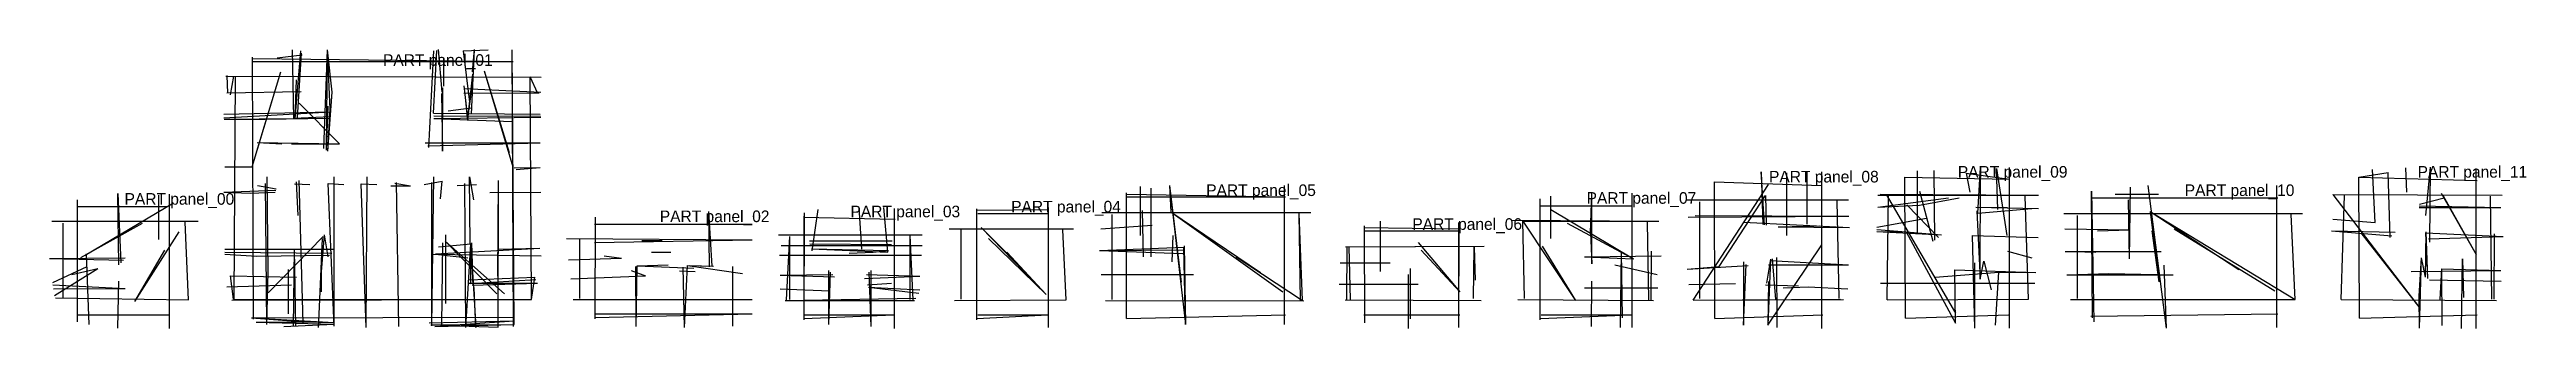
# Model space of a CAD drawing. Header units: millimetres. Extents: x 0 to 2559, y 1 to 290.
import ezdxf

# ---------------------------------------------------------------- set-up
doc = ezdxf.new("R2010")
doc.units = ezdxf.units.MM
for name, color, linetype in [('PANEL_00', 7, 'Continuous'), ('PANEL_00_LBL', 3, 'Continuous'), ('PANEL_01', 7, 'Continuous'), ('PANEL_01_LBL', 3, 'Continuous'), ('PANEL_02', 7, 'Continuous'), ('PANEL_02_LBL', 3, 'Continuous'), ('PANEL_03', 7, 'Continuous'), ('PANEL_03_LBL', 3, 'Continuous'), ('PANEL_04', 7, 'Continuous'), ('PANEL_04_LBL', 3, 'Continuous'), ('PANEL_05', 7, 'Continuous'), ('PANEL_05_LBL', 3, 'Continuous'), ('PANEL_06', 7, 'Continuous'), ('PANEL_06_LBL', 3, 'Continuous'), ('PANEL_07', 7, 'Continuous'), ('PANEL_07_LBL', 3, 'Continuous'), ('PANEL_08', 7, 'Continuous'), ('PANEL_08_LBL', 3, 'Continuous'), ('PANEL_09', 7, 'Continuous'), ('PANEL_09_LBL', 3, 'Continuous'), ('PANEL_10', 7, 'Continuous'), ('PANEL_10_LBL', 3, 'Continuous'), ('PANEL_11', 7, 'Continuous'), ('PANEL_11_LBL', 3, 'Continuous')]:
    doc.layers.add(name, color=color, linetype=linetype)

msp = doc.modelspace()

# ---------------------------------------------------------------- linework, layer by layer
at = {"layer": 'PANEL_00'}
for p, q in [((29, 8), (29, 134)), ((29, 8), (29, 134)), ((36.8, 77), (128, 131)), ((71.5, 67), (70.5, 140.5)), ((70.5, 140.5), (73.7, 69)), ((113, 93), (113, 139)), ((113, 93), (113, 139)), ((124, 1), (124, 140)), ((124, 1), (124, 140)), ((2.5, 112), (153.5, 112)), ((2.5, 112), (153.5, 112)), ((14, 32), (14, 110)), ((14, 32), (14, 110)), ((29, 127), (122, 127)), ((29, 127), (122, 127)), ((32.5, 74.5), (96, 110)), ((143.5, 30.5), (140, 111)), ((143.5, 30.5), (140, 111)), ((41, 5), (38.3, 78.3)), ((41, 5), (38.3, 78.3)), ((88, 29), (134, 101)), ((88, 29), (119, 82)), ((0, 73.5), (78, 74)), ((0, 73.5), (76.3, 71.7)), ((3.5, 48.5), (39, 65)), ((5.2, 35), (50, 63)), ((23, 57), (50, 63)), ((3.3, 46.3), (78, 42.5)), ((4, 42), (78, 42.5)), ((6, 32.7), (143.5, 30.5)), ((6, 32.7), (143.5, 30.5)), ((70.5, 1.5), (71.5, 50)), ((70.5, 1.5), (71.5, 50)), ((29.5, 15), (124, 15)), ((29.5, 15), (124, 15))]:
    msp.add_line(p, q, dxfattribs=at)
at = {"layer": 'PANEL_01'}
for p, q in [((210.8, 10.6), (209.7, 281.7)), ((210.8, 10.6), (209.7, 281.7)), ((235, 281), (261, 284)), ((252.4, 218.4), (251, 289)), ((252.4, 218.4), (251, 289)), ((253.7, 217.7), (259.5, 288)), ((256.3, 218.7), (260.3, 285.7)), ((283.3, 187), (287.2, 289.2)), ((286.3, 185.5), (287.2, 289.2)), ((290.3, 220.2), (287.2, 289.2)), ((292, 245.5), (287.2, 289.2)), ((392, 188), (397, 288)), ((396.7, 223.7), (400, 288.3)), ((405.7, 245.3), (402, 289.5)), ((427.5, 288), (453, 289)), ((427.5, 288), (434, 235)), ((436, 222.8), (439, 289.5)), ((437, 266.5), (439, 289.5)), ((480, 5.2), (478, 289)), ((479.5, 3), (478, 289)), ((182, 262), (508, 261)), ((182, 262), (508, 261)), ((184.2, 244.2), (183.5, 262.5)), ((187, 242.5), (190.5, 262)), ((190.8, 31.2), (192, 261.3)), ((190.8, 31.2), (192, 261.3)), ((209.5, 168), (239, 266.5)), ((210.2, 280.2), (479, 277)), ((210.5, 277), (479, 277)), ((213, 181), (239, 266.5)), ((253.7, 217.7), (255, 258)), ((407, 280), (407, 251.5)), ((432.2, 217.8), (437.3, 264)), ((432.2, 217.8), (438, 261.5)), ((449, 267.5), (478.5, 168)), ((449, 267.5), (475, 183)), ((498, 31), (496.7, 261.3)), ((498, 31), (496.7, 261.3)), ((504.5, 244), (496.7, 261.3)), ((183, 244.7), (260, 246)), ((183, 244.7), (260, 246)), ((258, 234), (299.7, 192)), ((286.3, 185.5), (287.7, 231)), ((287.4, 184.2), (292, 245.5)), ((405, 244), (406, 184.5)), ((406, 184.5), (406.3, 250)), ((428, 252), (432, 216.2)), ((428, 249.3), (507.5, 245.5)), ((428, 244.3), (505.7, 244.7)), ((432, 216.2), (429.7, 239.7)), ((180, 222.5), (290.3, 225.2)), ((180.2, 219), (290.3, 225.2)), ((180.3, 217.3), (288.8, 218.5)), ((180.3, 217.3), (222.5, 217.5)), ((222.5, 217.5), (288.8, 218.5)), ((252.4, 218.4), (290.3, 220.2)), ((287.4, 184.2), (290, 228)), ((287.4, 184.2), (290, 228)), ((396.7, 223.7), (507, 222.5)), ((397, 220.8), (507.3, 220.7)), ((397, 218.3), (507.5, 219.5)), ((397, 218.3), (478, 215)), ((412, 226), (435.7, 229.3)), ((214.5, 193.5), (299.7, 192)), ((214.5, 193.5), (240, 192)), ((250, 192), (299.7, 192)), ((388, 193), (507, 193)), ((390.7, 190), (507, 193)), ((181, 168), (209.5, 168)), ((226, 59.5), (225, 158)), ((262, 7), (258, 154)), ((294.2, 3.5), (294, 158)), ((327, 2), (328, 158)), ((395, 3.8), (397, 158)), ((434.7, 88.3), (434, 158)), ((434, 158), (438, 134)), ((463, 55), (464, 154)), ((463.5, 2.5), (464, 154)), ((480, 167), (507, 167.5)), ((482, 165.5), (507, 167.5)), ((180, 142), (233.7, 144)), ((180, 142), (207.5, 141)), ((207.5, 141), (233, 142)), ((215, 149), (234, 145.5)), ((224.5, 5), (223, 151)), ((253, 150.5), (269, 150)), ((257, 118), (255, 152.7)), ((294.2, 3.5), (288, 151)), ((288, 151), (304, 150)), ((327, 2), (322, 150.5)), ((322, 150.5), (338, 150)), ((352.5, 148.5), (373, 148.5)), ((356.8, 151.2), (373, 148.5)), ((361, 3), (358.3, 152)), ((361, 3), (358.3, 152)), ((387, 150), (405.5, 153.5)), ((395, 3.8), (395, 152)), ((404, 135), (405.5, 153.5)), ((421, 149), (441, 150)), ((430, 2), (429, 151)), ((455, 141.5), (507.5, 142)), ((455, 141.5), (507.5, 142)), ((181, 83), (294, 83)), ((181, 80), (291.5, 79)), ((181, 78), (214.3, 75.7)), ((226, 38), (282.8, 96)), ((252, 3), (253, 83)), ((254.3, 3), (253, 83)), ((279, 23.5), (282, 94)), ((281, 59.5), (284, 97.7)), ((287.7, 75), (284, 97.7)), ((396.3, 77.7), (508, 76)), ((396.3, 77.7), (508, 76)), ((398.6, 78.2), (506.5, 84)), ((401.7, 85.3), (435.3, 88.7)), ((402, 77.5), (432, 74)), ((405.3, 4.3), (406.2, 89.5)), ((408.7, 91.3), (470, 37)), ((408.7, 91.3), (462, 37)), ((409, 98), (409, 50)), ((430, 2), (435.3, 88.7)), ((435.3, 88.7), (440.5, 2)), ((435.4, 47.6), (435.3, 88.7)), ((435.3, 88.7), (437.3, 45.7)), ((436, 89.5), (437.3, 45.7)), ((463, 83), (506.5, 84)), ((187, 55.3), (255, 54)), ((190.2, 31.2), (187, 55.3)), ((190.2, 31.2), (187, 55.3)), ((214.3, 75.7), (289.2, 76.8)), ((214.3, 75.7), (289.2, 76.8)), ((224.5, 5), (226, 59.5)), ((247, 16), (247, 62)), ((281, 39), (281, 59.5)), ((434, 51.3), (501.5, 54.2)), ((435.4, 47.6), (502.5, 51.5)), ((498, 31), (501.5, 54.2)), ((498, 31), (501.5, 54.2)), ((183, 44), (250, 46)), ((188.2, 30.2), (498, 31)), ((190.2, 31.2), (498, 31)), ((409, 50), (409, 27)), ((433.5, 48), (504.3, 48)), ((436.6, 45.9), (504.3, 48)), ((440.5, 2), (438.8, 43.5)), ((208.7, 12.2), (480, 12.8)), ((208.7, 12.2), (480, 12.8)), ((208.7, 12.2), (263.5, 8)), ((208.7, 12.2), (294, 7.2)), ((213.5, 7.5), (263.5, 8)), ((213.5, 7.5), (293.7, 5.5)), ((242, 3), (293.7, 5.5)), ((263.5, 8), (294, 7.2)), ((278, 2), (279, 23.5)), ((392.3, 7), (480.1, 8.9)), ((393.8, 4.8), (463.5, 2.5)), ((394.5, 4.8), (480, 5.2)), ((398, 3.2), (480, 5.2)), ((409, 4), (480.1, 8.9))]:
    msp.add_line(p, q, dxfattribs=at)
at = {"layer": 'PANEL_02'}
for p, q in [((563, 109), (726, 109)), ((563, 109), (726, 109)), ((563.7, 11), (564, 116)), ((563.7, 11), (564, 116)), ((681.7, 64.7), (681, 122)), ((684.6, 65.6), (681, 122)), ((534, 94), (726, 92.7)), ((534, 94), (726, 92.7)), ((548, 32), (548, 93)), ((548, 32), (548, 93)), ((563, 90), (726, 92.7)), ((612, 92), (633, 92)), ((622, 80), (642, 80)), ((536, 72), (591, 73.7)), ((536, 72), (591, 73.7)), ((538.5, 52.5), (615.7, 55.3)), ((538.5, 52.5), (615.7, 55.3)), ((573, 76), (591, 73.7)), ((601, 61), (615.7, 55.3)), ((606, 3), (605.7, 65)), ((606, 3), (607.2, 65.7)), ((607.2, 65.7), (639.3, 67)), ((607.2, 65.7), (639.3, 67)), ((607.2, 65.7), (639.3, 67)), ((607.2, 65.7), (665.8, 63.5)), ((651, 60.5), (667, 60)), ((656, 2), (654.6, 64.4)), ((656, 2), (659.2, 66)), ((659.2, 66), (716, 58)), ((659.2, 66), (684.6, 65.6)), ((661.2, 66), (685.8, 65.5)), ((661.2, 66), (685.8, 65.5)), ((706, 3.5), (706, 65)), ((706, 3.5), (706, 65)), ((541, 31), (726, 31)), ((541, 31), (726, 31)), ((563, 16), (726, 16)), ((563.5, 12.5), (726, 16))]:
    msp.add_line(p, q, dxfattribs=at)
at = {"layer": 'PANEL_03'}
for p, q in [((779, 116), (873.5, 114)), ((779, 116), (873.5, 114)), ((779.7, 10), (779.5, 117.2)), ((779.7, 10), (780, 120.5)), ((788, 81.3), (794, 124)), ((836, 126), (839, 83)), ((866, 79.8), (862, 126)), ((866, 79.8), (862, 126)), ((873, 1), (873, 125)), ((873, 1), (873, 125)), ((753, 98), (901.5, 98)), ((753, 98), (901.5, 98)), ((754, 77), (901, 77)), ((754, 77), (901, 77)), ((756, 87), (901.5, 87)), ((756, 87), (901.5, 87)), ((761.5, 30.5), (765, 96)), ((765, 31), (765, 96)), ((785.3, 91.7), (870.7, 91.7)), ((785.3, 91.7), (870.7, 91.7)), ((785.6, 88.4), (869.8, 88)), ((787.2, 83.5), (866, 79.8)), ((787.2, 83.5), (866.8, 81.5)), ((826, 79), (851, 80)), ((851, 80), (866.8, 81.5)), ((889, 31), (889, 97)), ((892.2, 30.5), (889, 97)), ((755, 56), (809.3, 56.7)), ((755, 56), (811, 54.5)), ((805, 5), (805, 61)), ((805, 5), (807, 59.3)), ((842, 52.7), (899, 55)), ((844, 57), (899, 55)), ((849, 3), (846.7, 59.3)), ((849, 3), (849, 61)), ((755, 42), (806, 40)), ((755, 42), (806, 40)), ((760, 30), (895, 32.5)), ((760, 30), (893.7, 30)), ((845, 46.2), (870, 48)), ((846, 43.7), (899, 41)), ((846, 43.7), (898, 37.7)), ((779, 15), (872, 15)), ((779.5, 11.5), (872, 15))]:
    msp.add_line(p, q, dxfattribs=at)
at = {"layer": 'PANEL_04'}
for p, q in [((929.5, 104), (1058, 104)), ((929.5, 104), (1058, 104)), ((942, 31.5), (942, 103)), ((942, 31.5), (942, 103)), ((958, 10), (958, 124.7)), ((958, 10), (958, 124.7)), ((958.5, 123.2), (1031.5, 124.2)), ((959, 120), (1031, 120)), ((962.5, 105.5), (1029.7, 36)), ((962.5, 105.5), (996, 72)), ((1032, 2), (1032, 126)), ((1032, 2), (1032, 126)), ((1050.2, 30.5), (1047, 103)), ((1050.2, 30.5), (1047, 103)), ((970, 94), (1029.7, 36)), ((989, 80), (1029.7, 36)), ((935, 30), (1050.2, 30.5)), ((935, 30), (1050.2, 30.5)), ((958.5, 11.5), (1031, 15)), ((959, 15), (1031, 15))]:
    msp.add_line(p, q, dxfattribs=at)
at = {"layer": 'PANEL_05'}
for p, q in [((1112, 137), (1277, 137)), ((1112.5, 11.5), (1112.7, 141.3)), ((1112.5, 11.5), (1112.7, 141.3)), ((1112.5, 140), (1277, 137)), ((1127, 97), (1127, 148)), ((1138, 75), (1138, 146)), ((1138, 75), (1138, 146)), ((1157, 148.7), (1173.7, 5.3)), ((1157, 148.7), (1169, 49)), ((1157, 148.7), (1158.3, 121.7)), ((1276, 5), (1276, 149)), ((1276, 5), (1276, 149)), ((1086, 104), (1139, 108)), ((1087, 121), (1303, 121)), ((1087, 121), (1303, 121)), ((1098, 31), (1098, 119)), ((1098, 31), (1098, 119)), ((1129, 123), (1130, 75)), ((1158.3, 121.7), (1274, 39)), ((1158.3, 121.7), (1251, 59)), ((1292.3, 30), (1291, 120)), ((1294.6, 30), (1291, 120)), ((1084.8, 81.8), (1172, 85.2)), ((1084.8, 81.8), (1172, 85.2)), ((1084.8, 81.8), (1172, 82.2)), ((1084.8, 81.8), (1171, 78.5)), ((1160, 70), (1161, 97)), ((1173.7, 5.3), (1172, 85.2)), ((1172.2, 86.5), (1173.7, 5.3)), ((1086.5, 57), (1182, 57)), ((1086.5, 57), (1182, 57)), ((1226, 75), (1294.6, 30)), ((1091, 30), (1295.8, 29.5)), ((1091, 30), (1295.8, 29.5)), ((1112.5, 11.5), (1277, 15)), ((1112.5, 11.5), (1277, 15))]:
    msp.add_line(p, q, dxfattribs=at)
at = {"layer": 'PANEL_06'}
for p, q in [((1358.5, 105.5), (1457, 104)), ((1359, 7), (1358.7, 107)), ((1359, 7), (1358.7, 107)), ((1375, 60), (1375, 112)), ((1456, 2), (1456, 110.5)), ((1456, 2), (1456.3, 108)), ((1339, 85.3), (1482, 86)), ((1340.2, 30.5), (1340.5, 85.5)), ((1340.5, 85.5), (1482, 86)), ((1344, 31), (1342.7, 85)), ((1358, 102), (1457, 102)), ((1414, 90), (1457, 39)), ((1417, 82), (1457, 39)), ((1471, 32), (1472, 85)), ((1472, 85), (1473, 51)), ((1333.5, 69), (1385, 69)), ((1333.5, 69), (1385, 69)), ((1404, 1), (1404, 57)), ((1406, 11), (1406, 63)), ((1332.5, 47), (1414, 47)), ((1332.5, 47), (1414, 47)), ((1338.7, 30.7), (1479, 30)), ((1338.7, 30.7), (1479, 30)), ((1358, 15), (1457, 15)), ((1358, 15), (1457, 15))]:
    msp.add_line(p, q, dxfattribs=at)
at = {"layer": 'PANEL_07'}
for p, q in [((1539.5, 128), (1635.5, 128)), ((1539.5, 128), (1635.5, 128)), ((1540, 10), (1540, 135)), ((1540, 10), (1540, 135)), ((1551, 94), (1551, 138)), ((1592, 100), (1593.5, 141)), ((1593.5, 68), (1593.5, 141)), ((1635, 2), (1635, 141)), ((1635, 2), (1635, 141)), ((1510, 113), (1662.5, 112)), ((1522.2, 112), (1662.5, 112)), ((1524, 32), (1522.2, 112)), ((1524, 32), (1522.2, 112)), ((1522.2, 112), (1576.5, 30)), ((1551, 124), (1636.3, 73)), ((1568, 110), (1636.3, 73)), ((1652.3, 30.7), (1651, 111)), ((1652.3, 30.7), (1651, 111)), ((1542, 86), (1576.5, 30)), ((1592, 100), (1593.5, 68)), ((1623, 2), (1624, 80.5)), ((1625, 12), (1624, 80.5)), ((1654.6, 30.8), (1655, 81)), ((1586, 75), (1665, 76)), ((1586, 75), (1636.3, 73)), ((1617, 67), (1661, 57)), ((1517, 31), (1657, 30)), ((1517, 31), (1657, 30)), ((1586, 43), (1661.5, 43)), ((1586, 43), (1661.5, 43)), ((1593, 3), (1593.5, 50)), ((1593, 3), (1593.5, 50)), ((1540.5, 11.5), (1634, 15)), ((1541, 15), (1634, 15))]:
    msp.add_line(p, q, dxfattribs=at)
at = {"layer": 'PANEL_08'}
for p, q in [((1768.5, 163), (1770, 108.5)), ((1771.7, 108.3), (1768.5, 163)), ((1795, 97), (1795, 162)), ((1795, 97), (1795, 162)), ((1816, 109), (1816, 163)), ((1831, 1), (1831, 163)), ((1831, 1), (1831, 163)), ((1691, 134), (1858.5, 134)), ((1691, 134), (1858.5, 134)), ((1698, 30.3), (1776, 150)), ((1705, 32), (1705, 132)), ((1705, 32), (1705, 132)), ((1720.5, 11.5), (1720, 152.5)), ((1720.5, 11.5), (1720, 152.5)), ((1720, 152.5), (1830.5, 149)), ((1720, 152.5), (1830.5, 149)), ((1725, 65), (1773, 138.5)), ((1773, 138.5), (1773.5, 108)), ((1849, 32), (1847, 133)), ((1849, 32), (1847, 133)), ((1693, 116), (1859, 117)), ((1700, 118), (1859, 117)), ((1750, 111), (1859.5, 105.5)), ((1786, 106), (1829, 107)), ((1786, 106), (1859.5, 105.5)), ((1775.2, 4.5), (1831, 87.5)), ((1775.2, 4.5), (1831, 87.5)), ((1692, 62.5), (1755, 66)), ((1692, 62.5), (1725, 65)), ((1750, 70), (1750, 4.5)), ((1750, 4.5), (1752.7, 67.3)), ((1778, 72.8), (1773.7, 48)), ((1778, 72.8), (1775.2, 4.5)), ((1776, 67), (1858.5, 67)), ((1777.6, 71.4), (1858.5, 67)), ((1779.6, 73), (1783, 31)), ((1785, 2), (1784.5, 74.5)), ((1693.5, 46.5), (1742, 47.5)), ((1693.5, 46.5), (1742, 47.5)), ((1698, 30.3), (1850.2, 31.5)), ((1698, 30.3), (1853.5, 31)), ((1773, 46), (1807, 45)), ((1776, 49.5), (1775.2, 4.5)), ((1791, 43), (1817, 44)), ((1817, 44), (1858, 42)), ((1720.5, 11.5), (1832, 15)), ((1720.5, 11.5), (1832, 15))]:
    msp.add_line(p, q, dxfattribs=at)
at = {"layer": 'PANEL_09'}
for p, q in [((1916.8, 157.5), (2025, 155.3)), ((1917.5, 11.8), (1916.8, 157.5)), ((1916.8, 157.5), (2025, 155.3)), ((1917.5, 11.8), (1916.8, 157.5)), ((1930, 100), (1930, 164)), ((1947.8, 92.2), (1947, 164.5)), ((1947.8, 92.2), (1947, 164.5)), ((1980, 161.5), (2025, 155.3)), ((1980, 161.5), (1984, 142)), ((1992.2, 120.2), (1995, 167.3)), ((1992.2, 120.2), (1995, 167.3)), ((1994.7, 52), (1995, 167.3)), ((2013, 124), (2011.5, 166.5)), ((2011.5, 166.5), (2022, 97)), ((2025, 1.5), (2025, 167.5)), ((2025, 1.5), (2025, 167.5)), ((1889, 139), (2055, 139)), ((1889, 126.5), (1962, 136)), ((1889, 126.5), (1932, 128.5)), ((1891.3, 140), (2055, 139)), ((1897.5, 139.5), (1969, 17)), ((1898.5, 30.8), (1900, 139.3)), ((1898.5, 30.8), (1900, 139.3)), ((1919, 129), (1951.6, 95)), ((1932, 143), (1945.7, 91.3)), ((1932, 128.5), (1973, 136)), ((2044.5, 31.5), (2041, 138)), ((2044.5, 31.5), (2041, 138)), ((1887.7, 105.7), (1939, 115)), ((1887.8, 103.2), (1918.2, 100.8)), ((1887.8, 103.2), (1918.2, 100.8)), ((1990.3, 126.3), (2055, 125)), ((1990.3, 126.3), (2023, 126)), ((1991.3, 122.7), (1994.7, 52)), ((1992.2, 120.2), (2048, 125)), ((1888, 101.2), (1918.2, 100.8)), ((1888, 101.2), (1954.7, 97.7)), ((1918.2, 100.8), (1969, 6.5)), ((1918.2, 100.8), (1954.7, 97.7)), ((1989, 1.5), (1986.7, 97)), ((1986.7, 97), (2054.5, 95)), ((1986.7, 97), (2054.5, 95)), ((2023, 81), (2048, 74)), ((1948, 54), (2013.8, 59.2)), ((1968.5, 61.5), (2052, 59)), ((1969, 6.5), (1968.5, 61.5)), ((1989, 1.5), (1989, 69)), ((1994.7, 52), (1998.5, 70.5)), ((1998.5, 70.5), (2006, 41)), ((2010.5, 4.5), (2013.8, 59.2)), ((2010.5, 4.5), (2013.8, 59.2)), ((2013.8, 59.2), (2052, 59)), ((1891.5, 48), (2051, 48)), ((1891.5, 48), (2051, 48)), ((1898.5, 30.8), (2044.5, 31.5)), ((1898.5, 30.8), (2044.5, 31.5)), ((1917.5, 11.8), (2024, 15)), ((1917.5, 11.8), (2024, 15))]:
    msp.add_line(p, q, dxfattribs=at)
at = {"layer": 'PANEL_10'}
for p, q in [((2109, 136), (2302, 136)), ((2109, 136), (2302, 136)), ((2110.5, 12), (2109.5, 143)), ((2109.5, 143), (2112, 8)), ((2134, 140), (2179, 140)), ((2149, 73), (2148, 134)), ((2149, 73), (2150, 147)), ((2168, 149), (2186.7, 1.3)), ((2301, 2), (2301, 149)), ((2301, 2), (2301, 149)), ((2081, 120), (2327.5, 120)), ((2081, 120), (2327.5, 120)), ((2082, 104), (2149, 103)), ((2095, 32), (2095, 118)), ((2095, 32), (2095, 118)), ((2116, 102), (2149, 103)), ((2170.3, 122), (2320.2, 31)), ((2170.3, 122), (2179.3, 49.3)), ((2170.3, 122), (2262, 62)), ((2172, 109), (2179.3, 49.3)), ((2195, 104), (2299, 40)), ((2320.2, 31), (2316, 119)), ((2320.2, 31), (2316, 119)), ((2082.5, 80.5), (2181.7, 80.7)), ((2082.5, 80.5), (2181.7, 80.7)), ((2091, 80.5), (2181.7, 80.7)), ((2091, 80.5), (2114, 80)), ((2172, 102), (2179.3, 49.3)), ((2084, 56.5), (2127.5, 58)), ((2084, 56.5), (2194, 56.5)), ((2127.5, 58), (2194, 56.5)), ((2184.5, 66.5), (2186.7, 1.3)), ((2184.5, 66.5), (2186.7, 1.3)), ((2088, 31), (2320.2, 31)), ((2088, 31), (2320.2, 31)), ((2109, 13.7), (2302, 16)), ((2109, 13.7), (2302, 16))]:
    msp.add_line(p, q, dxfattribs=at)
at = {"layer": 'PANEL_11'}
for p, q in [((2385.8, 157.6), (2416.3, 162.3)), ((2386.5, 11.8), (2385.8, 157.6)), ((2385.8, 157.6), (2508, 154)), ((2385.8, 157.6), (2508, 154)), ((2386.5, 11.8), (2385.8, 157.6)), ((2402.7, 110.7), (2400, 165.5)), ((2402.7, 110.7), (2400, 165.5)), ((2418.3, 95), (2416.3, 162.3)), ((2418.3, 95), (2416.3, 162.3)), ((2434, 167), (2435, 142)), ((2455, 118), (2459.7, 167.7)), ((2459.3, 90.3), (2459.7, 167.7)), ((2459.3, 90.3), (2459.7, 167.7)), ((2507, 1), (2507, 166.5)), ((2507, 1), (2507, 166.5)), ((2359, 139.7), (2534, 139)), ((2359, 139.7), (2534, 139)), ((2359, 139.7), (2449, 22)), ((2367.5, 31), (2371, 138.5)), ((2367.5, 31), (2371, 138.5)), ((2448.3, 128), (2532.5, 126)), ((2448.5, 129.5), (2474, 136)), ((2471, 141), (2507, 77.5)), ((2473, 138.3), (2507, 77.5)), ((2523.3, 31.3), (2522, 138)), ((2523.3, 31.3), (2522, 138)), ((2359, 114), (2402.7, 110.7)), ((2448, 126), (2532.5, 126)), ((2357.5, 102), (2423.5, 100.5)), ((2357.5, 102), (2419.8, 96.8)), ((2388, 100), (2449, 22)), ((2454.8, 54), (2455.5, 101)), ((2455.2, 99.8), (2535, 96)), ((2457.2, 52.7), (2455.2, 99.8)), ((2457.2, 52.7), (2455.5, 101)), ((2457.8, 93.8), (2535, 96)), ((2525.6, 31.2), (2526, 99)), ((2440, 60), (2532.5, 61)), ((2448, 34.5), (2450.7, 74)), ((2448.5, 1.5), (2450.7, 74)), ((2454.8, 54), (2450.7, 74)), ((2458.8, 51.2), (2533, 50)), ((2458.8, 51.2), (2533, 50)), ((2470, 31), (2471.7, 62.7)), ((2471.7, 62.7), (2532.5, 61)), ((2472, 4), (2471.7, 62.7)), ((2492, 1), (2493, 73)), ((2493, 73), (2494, 33)), ((2367.5, 31), (2528, 30)), ((2367.5, 31), (2528, 30)), ((2448.5, 1.5), (2448, 34.5)), ((2386.5, 11.8), (2508, 15)), ((2386.5, 11.8), (2508, 15))]:
    msp.add_line(p, q, dxfattribs=at)

# ---------------------------------------------------------------- texts
at = {"layer": 'PANEL_00_LBL'}
msp.add_text('PART panel_00', height=12, dxfattribs=at).set_placement((77.5, 129))
at = {"layer": 'PANEL_01_LBL'}
msp.add_text('PART panel_01', height=12, dxfattribs=at).set_placement((344.5, 272.6))
at = {"layer": 'PANEL_02_LBL'}
msp.add_text('PART panel_02', height=12, dxfattribs=at).set_placement((630.5, 111))
at = {"layer": 'PANEL_03_LBL'}
msp.add_text('PART panel_03', height=12, dxfattribs=at).set_placement((827.5, 116))
at = {"layer": 'PANEL_04_LBL'}
msp.add_text('PART panel_04', height=12, dxfattribs=at).set_placement((993.5, 121))
at = {"layer": 'PANEL_05_LBL'}
msp.add_text('PART panel_05', height=12, dxfattribs=at).set_placement((1195, 138))
at = {"layer": 'PANEL_06_LBL'}
msp.add_text('PART panel_06', height=12, dxfattribs=at).set_placement((1408, 103))
at = {"layer": 'PANEL_07_LBL'}
msp.add_text('PART panel_07', height=12, dxfattribs=at).set_placement((1588, 130))
at = {"layer": 'PANEL_08_LBL'}
msp.add_text('PART panel_08', height=12, dxfattribs=at).set_placement((1776.5, 152))
at = {"layer": 'PANEL_09_LBL'}
msp.add_text('PART panel_09', height=12, dxfattribs=at).set_placement((1971.5, 157))
at = {"layer": 'PANEL_10_LBL'}
msp.add_text('PART panel_10', height=12, dxfattribs=at).set_placement((2206, 138))
at = {"layer": 'PANEL_11_LBL'}
msp.add_text('PART panel_11', height=12, dxfattribs=at).set_placement((2446.5, 157))

doc.saveas('drawing.dxf')
